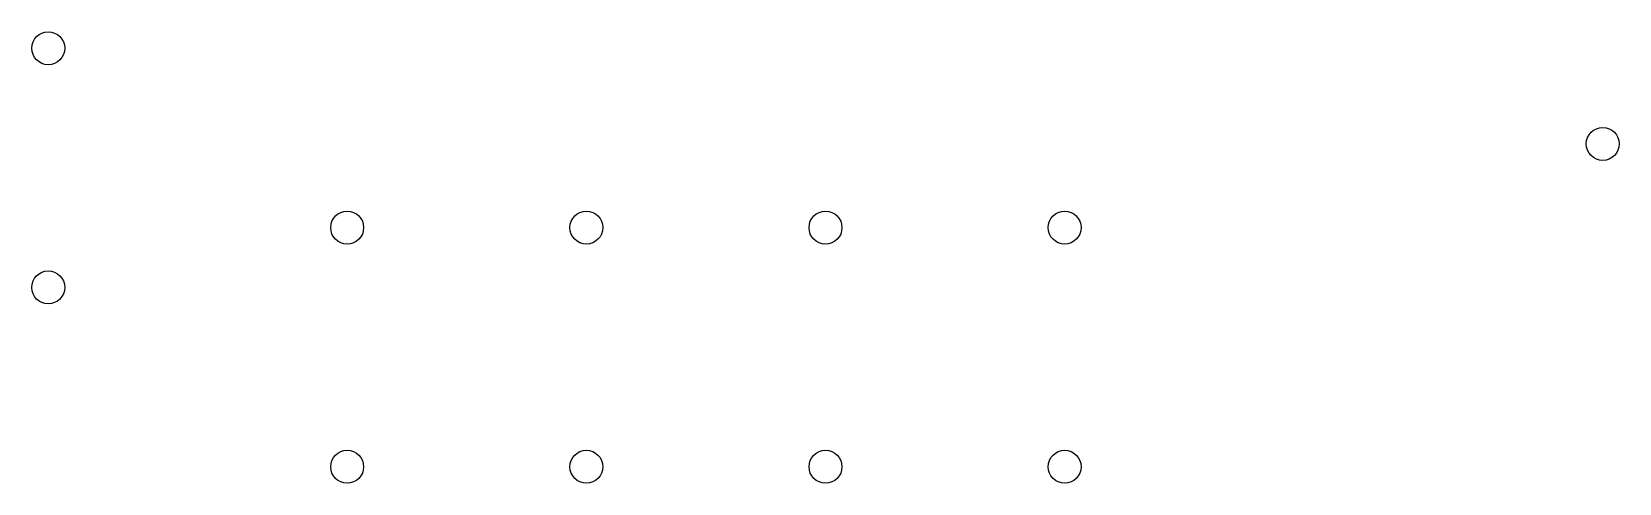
# Model space of a CAD drawing. Extents: x 0.16 to 3.03, y 0.09 to 2.28.
# Drawn here: x 2.343 to 3.007, y 2.058 to 2.247 of the extents above; entities that cross this region are included whole.
import ezdxf

# ---------------------------------------------------------------- set-up
doc = ezdxf.new("R2010")
doc.units = 0
doc.header["$MEASUREMENT"] = 0
doc.layers.add('BLACK', color=7, linetype='CONTINUOUS')

msp = doc.modelspace()

# ---------------------------------------------------------------- linework, layer by layer
at = {"layer": 'BLACK'}
for centre in [(2.35, 2.24), (3, 2.2), (2.475, 2.165), (2.575, 2.165), (2.675, 2.165), (2.775, 2.165), (2.35, 2.14), (2.475, 2.065), (2.575, 2.065), (2.675, 2.065), (2.775, 2.065)]:
    msp.add_circle(centre, 0.00689, dxfattribs=at)

doc.saveas('drawing.dxf')
